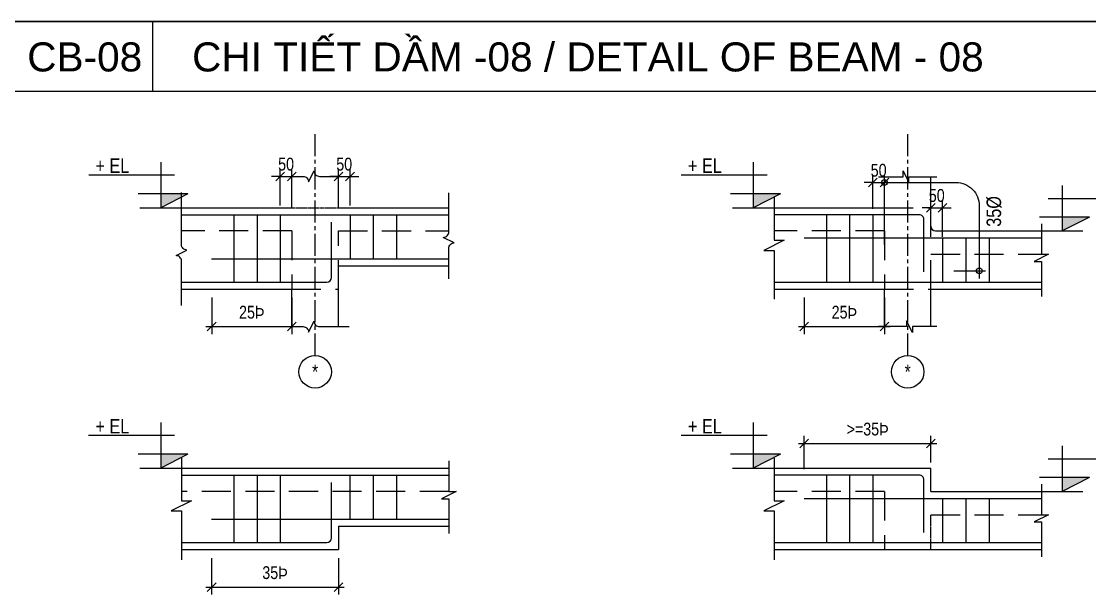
# Model space of a CAD drawing. Header units: millimetres. Extents: x -205508 to -110432, y 549193 to 571297.
# Drawn here: x -157357 to -152762, y 561340 to 563805 of the extents above; entities that cross this region are included whole.
import ezdxf
from ezdxf.enums import TextEntityAlignment as Align

# ---------------------------------------------------------------- set-up
doc = ezdxf.new("R2010")
doc.units = ezdxf.units.MM
doc.header["$LTSCALE"] = 25
doc.header["$MEASUREMENT"] = 0
doc.header["$PDSIZE"] = 50
for name, pattern in [('AUDIT_I_131119094342-0', [0]), ('CENTER2', [28.575, 19.05, -3.175, 3.175, -3.175]), ('DASHED2', [0.375, 0.25, -0.125])]:
    doc.linetypes.add(name, pattern=pattern)
for name, color, linetype in [('AC', 200, 'Continuous'), ('dai', 3, 'AUDIT_I_131119094342-0'), ('DAMPHU', 1, 'DASHED2'), ('kich thuoc', 251, 'Continuous'), ('NETTHAY', 2, 'Continuous'), ('textMAX', 4, 'Continuous'), ('TEXTMIN', 7, 'Continuous'), ('thep', 4, 'Continuous'), ('TRUC', 8, 'CENTER2')]:
    doc.layers.add(name, color=color, linetype=linetype)
doc.layers.add('DCE_MCZiCZac', color=250, linetype='Continuous', lineweight=13)
doc.styles.add('EL-Text', font='arial.ttf')
doc.styles.add('roman', font='vnih____.shx', dxfattribs={"width": 0.8})
doc.styles.add('Simplex- GCC', font='arial.ttf', dxfattribs={"width": 0.8})
doc.styles.add('vnh100', font='', dxfattribs={"width": 0.8})
doc.styles.get('vnh100').set_extended_font_data('VNI-Helve')
doc.dimstyles.new('ISO-25', dxfattribs={"dimscale": 25, "dimtxt": 2.2, "dimasz": 1.5, "dimexe": 1.3, "dimexo": 1, "dimgap": 1, "dimtad": 1, "dimdec": 0, "dimtxsty": 'Simplex- GCC', "dimblk": 'OBLIQUE', "dimcen": 2.5, "dimdle": 1, "dimclrd": 8, "dimclre": 8, "dimclrt": 7, "dimadec": 0, "dimazin": 0, "dimtfac": 1, "dimtdec": 0, "dimtix": 1, "dimtmove": 0, "dimatfit": 3, "dimfxl": 5, "dimfxlon": 1, "dimarcsym": 0})

# ---------------------------------------------------------------- blocks, each defined once
blk = doc.blocks.new('_Oblique')
at = {"color": 4, "linetype": 'ByBlock', "lineweight": -2}
blk.add_line((-0.5, -0.5), (0.5, 0.5), dxfattribs=at)
blk = doc.blocks.new('*D478')
at = {"layer": 'DCE_MCZiCZac', "color": 8, "lineweight": -2, "ltscale": 20, "transparency": 16777216}
for p, q in [((-153444.7, 562878.6), (-153444.7, 563036.1)), ((-153394.7, 562878.6), (-153394.7, 563036.1)), ((-153444.7, 563003.6), (-153482.2, 563003.6)), ((-153444.7, 563003.6), (-153394.7, 563003.6)), ((-153394.7, 563003.6), (-153357.2, 563003.6))]:
    blk.add_line(p, q, dxfattribs=at)
at = {"layer": 'Defpoints', "color": 0, "ltscale": 20, "transparency": 16777216}
for p in [(-153394.7, 563003.6), (-153444.7, 562788.5), (-153394.7, 562788.5)]:
    blk.add_point(p, dxfattribs=at)
at = {"layer": 'DCE_MCZiCZac', "color": 8, "lineweight": -2, "ltscale": 20, "transparency": 16777216, "xscale": 37.5, "yscale": 37.5, "zscale": 37.5}
blk.add_blockref('_Oblique', (-153444.7, 563003.6), dxfattribs=at)
at = {"layer": 'DCE_MCZiCZac', "color": 8, "lineweight": -2, "ltscale": 20, "transparency": 16777216, "xscale": 37.5, "yscale": 37.5, "zscale": 37.5, "rotation": 180}
blk.add_blockref('_Oblique', (-153394.7, 563003.6), dxfattribs=at)
at = {"layer": 'DCE_MCZiCZac', "color": 7, "ltscale": 20, "transparency": 16777216, "insert": (-153419.7, 563056.1), "char_height": 55, "attachment_point": 5, "style": 'Simplex- GCC'}
blk.add_mtext('50', dxfattribs=at)
blk = doc.blocks.new('*D479')
at = {"layer": 'DCE_MCZiCZac', "color": 8, "lineweight": -2, "ltscale": 20, "transparency": 16777216}
for p, q in [((-153694.7, 562998.8), (-153694.7, 563144.6)), ((-153644.7, 563037), (-153644.7, 563144.6)), ((-153694.7, 563112.1), (-153732.2, 563112.1)), ((-153694.7, 563112.1), (-153644.7, 563112.1)), ((-153644.7, 563112.1), (-153607.2, 563112.1))]:
    blk.add_line(p, q, dxfattribs=at)
at = {"layer": 'Defpoints', "color": 0, "ltscale": 20, "transparency": 16777216}
for p in [(-153644.7, 563112.1), (-153644.7, 563012), (-153694.7, 562973.8)]:
    blk.add_point(p, dxfattribs=at)
at = {"layer": 'DCE_MCZiCZac', "color": 8, "lineweight": -2, "ltscale": 20, "transparency": 16777216, "xscale": 37.5, "yscale": 37.5, "zscale": 37.5}
blk.add_blockref('_Oblique', (-153694.7, 563112.1), dxfattribs=at)
at = {"layer": 'DCE_MCZiCZac', "color": 8, "lineweight": -2, "ltscale": 20, "transparency": 16777216, "xscale": 37.5, "yscale": 37.5, "zscale": 37.5, "rotation": 180}
blk.add_blockref('_Oblique', (-153644.7, 563112.1), dxfattribs=at)
at = {"layer": 'DCE_MCZiCZac', "color": 7, "ltscale": 20, "transparency": 16777216, "insert": (-153669.7, 563164.6), "char_height": 55, "attachment_point": 5, "style": 'Simplex- GCC'}
blk.add_mtext('50', dxfattribs=at)
blk = doc.blocks.new('*D480')
at = {"layer": 'DCE_MCZiCZac', "color": 8, "lineweight": -2, "ltscale": 20, "transparency": 16777216}
for p, q in [((-156243.7, 563013.5), (-156243.7, 563171)), ((-156193.7, 563045.1), (-156193.7, 563171)), ((-156243.7, 563138.5), (-156281.2, 563138.5)), ((-156243.7, 563138.5), (-156193.7, 563138.5)), ((-156193.7, 563138.5), (-156156.2, 563138.5))]:
    blk.add_line(p, q, dxfattribs=at)
at = {"layer": 'Defpoints', "color": 0, "ltscale": 20, "transparency": 16777216}
for p in [(-156193.7, 563138.5), (-156193.7, 563020.1), (-156243.7, 562973.8)]:
    blk.add_point(p, dxfattribs=at)
at = {"layer": 'DCE_MCZiCZac', "color": 8, "lineweight": -2, "ltscale": 20, "transparency": 16777216, "xscale": 37.5, "yscale": 37.5, "zscale": 37.5}
blk.add_blockref('_Oblique', (-156243.7, 563138.5), dxfattribs=at)
at = {"layer": 'DCE_MCZiCZac', "color": 8, "lineweight": -2, "ltscale": 20, "transparency": 16777216, "xscale": 37.5, "yscale": 37.5, "zscale": 37.5, "rotation": 180}
blk.add_blockref('_Oblique', (-156193.7, 563138.5), dxfattribs=at)
at = {"layer": 'DCE_MCZiCZac', "color": 7, "ltscale": 20, "transparency": 16777216, "insert": (-156218.7, 563191), "char_height": 55, "attachment_point": 5, "style": 'Simplex- GCC'}
blk.add_mtext('50', dxfattribs=at)
blk = doc.blocks.new('*D481')
at = {"layer": 'DCE_MCZiCZac', "color": 8, "lineweight": -2, "ltscale": 20, "transparency": 16777216}
for p, q in [((-155993.7, 563028.8), (-155993.7, 563171)), ((-155943.7, 563013.5), (-155943.7, 563171)), ((-155993.7, 563138.5), (-156031.2, 563138.5)), ((-155993.7, 563138.5), (-155943.7, 563138.5)), ((-155943.7, 563138.5), (-155906.2, 563138.5))]:
    blk.add_line(p, q, dxfattribs=at)
at = {"layer": 'Defpoints', "color": 0, "ltscale": 20, "transparency": 16777216}
for p in [(-155943.7, 563138.5), (-155993.7, 563003.8), (-155943.7, 562973.8)]:
    blk.add_point(p, dxfattribs=at)
at = {"layer": 'DCE_MCZiCZac', "color": 8, "lineweight": -2, "ltscale": 20, "transparency": 16777216, "xscale": 37.5, "yscale": 37.5, "zscale": 37.5}
blk.add_blockref('_Oblique', (-155993.7, 563138.5), dxfattribs=at)
at = {"layer": 'DCE_MCZiCZac', "color": 8, "lineweight": -2, "ltscale": 20, "transparency": 16777216, "xscale": 37.5, "yscale": 37.5, "zscale": 37.5, "rotation": 180}
blk.add_blockref('_Oblique', (-155943.7, 563138.5), dxfattribs=at)
at = {"layer": 'DCE_MCZiCZac', "color": 7, "ltscale": 20, "transparency": 16777216, "insert": (-155968.7, 563191), "char_height": 55, "attachment_point": 5, "style": 'Simplex- GCC'}
blk.add_mtext('50', dxfattribs=at)
blk = doc.blocks.new('*D482')
at = {"layer": 'DCE_MCZiCZac', "color": 8, "lineweight": -2, "ltscale": 20, "transparency": 16777216}
for p, q in [((-156538.8, 562617.4), (-156538.8, 562459.9)), ((-156193.7, 562617.4), (-156193.7, 562459.9)), ((-156563.8, 562492.4), (-156168.7, 562492.4))]:
    blk.add_line(p, q, dxfattribs=at)
at = {"layer": 'Defpoints', "color": 0, "ltscale": 20, "transparency": 16777216}
for p in [(-156538.8, 562683.8), (-156193.7, 562652.8), (-156193.7, 562492.4)]:
    blk.add_point(p, dxfattribs=at)
at = {"layer": 'DCE_MCZiCZac', "color": 8, "lineweight": -2, "ltscale": 20, "transparency": 16777216, "xscale": 37.5, "yscale": 37.5, "zscale": 37.5, "rotation": 180}
blk.add_blockref('_Oblique', (-156538.8, 562492.4), dxfattribs=at)
at = {"layer": 'DCE_MCZiCZac', "color": 8, "lineweight": -2, "ltscale": 20, "transparency": 16777216, "xscale": 37.5, "yscale": 37.5, "zscale": 37.5}
blk.add_blockref('_Oblique', (-156193.7, 562492.4), dxfattribs=at)
at = {"layer": 'DCE_MCZiCZac', "color": 7, "ltscale": 20, "transparency": 16777216, "insert": (-156366.3, 562554.1), "char_height": 55, "attachment_point": 5, "style": 'Simplex- GCC'}
blk.add_mtext('25Þ', dxfattribs=at)
blk = doc.blocks.new('*D483')
at = {"layer": 'DCE_MCZiCZac', "color": 8, "lineweight": -2, "ltscale": 20, "transparency": 16777216}
for p, q in [((-153989.8, 562617.4), (-153989.8, 562459.9)), ((-153644.7, 562617.4), (-153644.7, 562459.9)), ((-154014.8, 562492.4), (-153619.7, 562492.4))]:
    blk.add_line(p, q, dxfattribs=at)
at = {"layer": 'Defpoints', "color": 0, "ltscale": 20, "transparency": 16777216}
for p in [(-153989.8, 562683.8), (-153644.7, 562652.8), (-153644.7, 562492.4)]:
    blk.add_point(p, dxfattribs=at)
at = {"layer": 'DCE_MCZiCZac', "color": 8, "lineweight": -2, "ltscale": 20, "transparency": 16777216, "xscale": 37.5, "yscale": 37.5, "zscale": 37.5, "rotation": 180}
blk.add_blockref('_Oblique', (-153989.8, 562492.4), dxfattribs=at)
at = {"layer": 'DCE_MCZiCZac', "color": 8, "lineweight": -2, "ltscale": 20, "transparency": 16777216, "xscale": 37.5, "yscale": 37.5, "zscale": 37.5}
blk.add_blockref('_Oblique', (-153644.7, 562492.4), dxfattribs=at)
at = {"layer": 'DCE_MCZiCZac', "color": 7, "ltscale": 20, "transparency": 16777216, "insert": (-153817.2, 562554.1), "char_height": 55, "attachment_point": 5, "style": 'Simplex- GCC'}
blk.add_mtext('25Þ', dxfattribs=at)
blk = doc.blocks.new('*D409')
at = {"layer": 'DCE_MCZiCZac', "color": 8, "lineweight": -2, "ltscale": 20, "transparency": 16777216}
for p, q in [((-156538.9, 561497.3), (-156538.9, 561339.8)), ((-155993.8, 561497.3), (-155993.8, 561339.8)), ((-156563.9, 561372.3), (-155968.8, 561372.3))]:
    blk.add_line(p, q, dxfattribs=at)
at = {"layer": 'Defpoints', "color": 0, "ltscale": 20, "transparency": 16777216}
for p in [(-156538.9, 561563.7), (-155993.8, 561532.7), (-155993.8, 561372.3)]:
    blk.add_point(p, dxfattribs=at)
at = {"layer": 'DCE_MCZiCZac', "color": 8, "lineweight": -2, "ltscale": 20, "transparency": 16777216, "xscale": 37.5, "yscale": 37.5, "zscale": 37.5, "rotation": 180}
blk.add_blockref('_Oblique', (-156538.9, 561372.3), dxfattribs=at)
at = {"layer": 'DCE_MCZiCZac', "color": 8, "lineweight": -2, "ltscale": 20, "transparency": 16777216, "xscale": 37.5, "yscale": 37.5, "zscale": 37.5}
blk.add_blockref('_Oblique', (-155993.8, 561372.3), dxfattribs=at)
at = {"layer": 'DCE_MCZiCZac', "color": 7, "ltscale": 20, "transparency": 16777216, "insert": (-156266.4, 561434), "char_height": 55, "attachment_point": 5, "style": 'Simplex- GCC'}
blk.add_mtext('35Þ', dxfattribs=at)
blk = doc.blocks.new('*D410')
at = {"layer": 'DCE_MCZiCZac', "color": 8, "lineweight": -2, "ltscale": 20, "transparency": 16777216}
for p, q in [((-153989.8, 561878.7), (-153989.8, 562022.4)), ((-153444.7, 561908.7), (-153444.7, 562022.4)), ((-154014.8, 561989.9), (-153419.7, 561989.9))]:
    blk.add_line(p, q, dxfattribs=at)
at = {"layer": 'Defpoints', "color": 0, "ltscale": 20, "transparency": 16777216}
for p in [(-153444.7, 561989.9), (-153444.7, 561883.7), (-153989.8, 561853.7)]:
    blk.add_point(p, dxfattribs=at)
at = {"layer": 'DCE_MCZiCZac', "color": 8, "lineweight": -2, "ltscale": 20, "transparency": 16777216, "xscale": 37.5, "yscale": 37.5, "zscale": 37.5, "rotation": 180}
blk.add_blockref('_Oblique', (-153989.8, 561989.9), dxfattribs=at)
at = {"layer": 'DCE_MCZiCZac', "color": 8, "lineweight": -2, "ltscale": 20, "transparency": 16777216, "xscale": 37.5, "yscale": 37.5, "zscale": 37.5}
blk.add_blockref('_Oblique', (-153444.7, 561989.9), dxfattribs=at)
at = {"layer": 'DCE_MCZiCZac', "color": 7, "ltscale": 20, "transparency": 16777216, "insert": (-153717.2, 562051.5), "char_height": 55, "attachment_point": 5, "style": 'Simplex- GCC'}
blk.add_mtext('>=35Þ', dxfattribs=at)

msp = doc.modelspace()

# ---------------------------------------------------------------- linework, layer by layer
at = {"layer": 'AC', "color": 4, "ltscale": 20}
msp.add_line((-162391.5, 563805.2), (-147391.5, 563805.2), dxfattribs=at)
at = {"layer": 'AC', "color": 0, "ltscale": 20}
msp.add_lwpolyline([(-162391.5, 563505.2), (-147391.5, 563505.2), (-147391.5, 563805.2), (-162391.5, 563805.2)], close=True, dxfattribs=at)
at = {"layer": 'AC', "color": 4, "ltscale": 20}
msp.add_lwpolyline([(-157391.5, 563505.2), (-156791.5, 563505.2), (-156791.5, 563805.2), (-157391.5, 563805.2)], close=True, dxfattribs=at)
at = {"layer": 'dai', "ltscale": 20}
for p, q in [((-156443.7, 562973.8), (-156443.7, 562683.8)), ((-156343.7, 562973.8), (-156343.7, 562683.8)), ((-156243.7, 562973.8), (-156243.7, 562683.8)), ((-155943.7, 562973.8), (-155943.7, 562783.8)), ((-155843.7, 562973.8), (-155843.7, 562783.8)), ((-155743.7, 562973.8), (-155743.7, 562783.8)), ((-153894.7, 562973.8), (-153894.7, 562683.8)), ((-153794.7, 562973.8), (-153794.7, 562683.8)), ((-153694.7, 562973.8), (-153694.7, 562683.8)), ((-155843.7, 562873.8), (-155843.7, 562783.8)), ((-155743.7, 562873.8), (-155743.7, 562783.8)), ((-153394.7, 562873.8), (-153394.7, 562683.8)), ((-153294.7, 562873.8), (-153294.7, 562683.8)), ((-153194.7, 562873.8), (-153194.7, 562683.8)), ((-156443.8, 561853.7), (-156443.8, 561563.7)), ((-156343.8, 561853.7), (-156343.8, 561563.7)), ((-156243.8, 561853.7), (-156243.8, 561563.7)), ((-155943.8, 561853.7), (-155943.8, 561663.7)), ((-155843.8, 561853.7), (-155843.8, 561663.7)), ((-155743.8, 561853.7), (-155743.8, 561663.7)), ((-153894.7, 561853.7), (-153894.7, 561563.7)), ((-153794.7, 561853.7), (-153794.7, 561563.7)), ((-153694.7, 561853.7), (-153694.7, 561563.7)), ((-155843.8, 561753.7), (-155843.8, 561663.7)), ((-155743.8, 561753.7), (-155743.8, 561663.7)), ((-153394.7, 561753.7), (-153394.7, 561563.7)), ((-153294.7, 561753.7), (-153294.7, 561563.7)), ((-153194.7, 561753.7), (-153194.7, 561563.7))]:
    msp.add_line(p, q, dxfattribs=at)
at = {"layer": 'DAMPHU', "ltscale": 0.5}
for p, q in [((-156194.7, 563003.8), (-155993.7, 563003.8)), ((-153444.7, 561533.7), (-153444.7, 561683.7)), ((-153644.7, 561533.7), (-153444.7, 561533.7))]:
    msp.add_line(p, q, dxfattribs=at)
at = {"layer": 'DAMPHU', "ltscale": 20}
for p, q in [((-153645.7, 563003.8), (-153444.7, 563003.8)), ((-153644.7, 561783.7), (-153644.7, 561533.7)), ((-153444.7, 561683.7), (-152969.8, 561683.7))]:
    msp.add_line(p, q, dxfattribs=at)
for points in [[(-156193.7, 562903.8), (-156668.6, 562903.8)], [(-156193.7, 562903.8), (-156193.7, 562652.8), (-155993.7, 562652.8), (-155993.7, 562903.8), (-155518.9, 562903.8)], [(-153644.7, 562903.8), (-154119.5, 562903.8)], [(-153644.7, 562903.8), (-153644.7, 562652.8), (-153444.7, 562652.8), (-153444.7, 562803.8), (-152969.8, 562803.8)], [(-155518.9, 561783.7), (-156668.7, 561783.7)], [(-153644.7, 561783.7), (-154119.5, 561783.7)]]:
    msp.add_lwpolyline(points, dxfattribs=at)
at = {"layer": 'kich thuoc', "linetype": 'Continuous', "ltscale": 0.5}
for p, q in [((-156758, 563199.8), (-156758, 563003.8)), ((-154209, 563199.8), (-154209, 563003.8)), ((-156698.6, 563143.8), (-157067.9, 563143.8)), ((-154149.6, 563143.8), (-154518.8, 563143.8)), ((-152880.4, 563099.8), (-152880.4, 562903.8)), ((-156640.8, 563063.8), (-156855.6, 563063.8)), ((-156640.8, 563063.8), (-156758, 563003.8)), ((-154091.8, 563063.8), (-154306.5, 563063.8)), ((-154091.8, 563063.8), (-154209, 563003.8)), ((-152939.8, 563043.8), (-152570.5, 563043.8)), ((-156847.5, 563003.8), (-156668.6, 563003.8)), ((-154298.4, 563003.8), (-154119.5, 563003.8)), ((-152763.2, 562963.8), (-152977.9, 562963.8)), ((-152763.2, 562963.8), (-152880.4, 562903.8)), ((-152969.8, 562903.8), (-152790.9, 562903.8)), ((-156758.1, 562079.7), (-156758.1, 561883.7)), ((-154209, 562079.7), (-154209, 561883.7)), ((-156698.7, 562023.7), (-157068, 562023.7)), ((-154149.6, 562023.7), (-154518.8, 562023.7)), ((-152880.4, 561979.7), (-152880.4, 561783.7)), ((-156640.9, 561943.7), (-156855.7, 561943.7)), ((-156640.9, 561943.7), (-156758.1, 561883.7)), ((-154091.8, 561943.7), (-154306.5, 561943.7)), ((-154091.8, 561943.7), (-154209, 561883.7)), ((-152939.8, 561923.7), (-152570.5, 561923.7)), ((-156847.6, 561883.7), (-156668.7, 561883.7)), ((-154298.4, 561883.7), (-154119.5, 561883.7)), ((-152763.2, 561843.7), (-152977.9, 561843.7)), ((-152763.2, 561843.7), (-152880.4, 561783.7)), ((-152969.8, 561783.7), (-152790.9, 561783.7))]:
    msp.add_line(p, q, dxfattribs=at)
at = {"layer": 'kich thuoc', "ltscale": 20}
for p, q in [((-153644.7, 562845.1), (-153644.7, 563142.4)), ((-153347, 562732.8), (-153210.5, 562732.8))]:
    msp.add_line(p, q, dxfattribs=at)
at = {"layer": 'kich thuoc'}
for points in [[(-156252.5, 563138.5), (-156145.8, 563138.5, -0.414214), (-156122.2, 563114.9), (-156098.6, 563162.1, 0.414214), (-156075, 563138.5), (-155948.4, 563138.5)], [(-156668.6, 562583.9), (-156668.6, 562774.4, 0.414214), (-156692.2, 562798), (-156645, 562821.6, -0.414214), (-156668.6, 562845.2), (-156668.6, 563069.8)], [(-155518.9, 562697.3), (-155518.9, 562829.1, -0.414214), (-155495.3, 562852.7), (-155542.4, 562876.3, 0.414214), (-155518.9, 562899.9), (-155518.9, 563068.3)], [(-156235.6, 562492.4), (-156145.8, 562492.4, -0.414214), (-156122.2, 562468.9), (-156098.6, 562516, 0.414214), (-156075, 562492.4), (-155947.9, 562492.4)]]:
    msp.add_lwpolyline(points, format="xyb", dxfattribs=at)
at = {"layer": 'kich thuoc', "ltscale": 20}
msp.add_lwpolyline([(-153671.8, 563112.1), (-153336.8, 563112.1, -0.414214), (-153236.8, 563012.1), (-153236.8, 562699.6)], format="xyb", dxfattribs=at)
at = {"layer": 'kich thuoc', "linetype": 'Continuous', "ltscale": 0.5}
for points in [[(-156758, 563063.8), (-156758, 563003.8), (-156640.8, 563063.8)], [(-154209, 563063.8), (-154209, 563003.8), (-154091.8, 563063.8)], [(-152880.4, 562963.8), (-152880.4, 562903.8), (-152763.2, 562963.8)], [(-156758.1, 561943.7), (-156758.1, 561883.7), (-156640.9, 561943.7)], [(-154209, 561943.7), (-154209, 561883.7), (-154091.8, 561943.7)], [(-152880.4, 561843.7), (-152880.4, 561783.7), (-152763.2, 561843.7)]]:
    msp.add_solid(points, dxfattribs=at)
at = {"layer": 'NETTHAY', "ltscale": 20}
for p, q in [((-156193.7, 563004.8), (-156193.7, 563138.5)), ((-155993.7, 563003.8), (-155993.7, 563138.5)), ((-153644.7, 563004.8), (-153644.7, 563138.5)), ((-153444.7, 562923.8), (-153444.7, 563138.5)), ((-156668.6, 563003.8), (-156194.7, 563003.8)), ((-155993.7, 563003.8), (-155518.9, 563003.8)), ((-154119.5, 563003.8), (-153645.7, 563003.8)), ((-153424.7, 562903.8), (-152969.8, 562903.8)), ((-155993.7, 562492.4), (-155993.7, 562753.8)), ((-155993.7, 562753.8), (-155518.9, 562753.8)), ((-156668.6, 562653.8), (-156193.7, 562653.8)), ((-156193.7, 562492.4), (-156193.7, 562653.8)), ((-154119.5, 562653.8), (-153644.7, 562653.8)), ((-153644.7, 562492.4), (-153644.7, 562653.8)), ((-153444.7, 562653.8), (-152969.8, 562653.8)), ((-153444.7, 562492.4), (-153444.7, 562653.8)), ((-156668.7, 561883.7), (-156093.8, 561883.7)), ((-156093.8, 561883.7), (-155518.9, 561883.7)), ((-154119.5, 561883.7), (-153444.7, 561883.7)), ((-153444.7, 561783.7), (-153444.7, 561883.7)), ((-153444.7, 561783.7), (-152969.8, 561783.7)), ((-155993.8, 561633.7), (-155518.9, 561633.7)), ((-155993.8, 561633.7), (-155993.8, 561533.7)), ((-156668.7, 561533.7), (-155993.8, 561533.7)), ((-154119.5, 561533.7), (-153544.7, 561533.7)), ((-153544.7, 561533.7), (-152969.8, 561533.7))]:
    msp.add_line(p, q, dxfattribs=at)
for centre, radius, start, end in [((-156194.7, 563004.8), 1, 270, 0), ((-153645.7, 563004.8), 1, 270, 0), ((-153424.7, 562923.8), 20, 180, 270), ((-153645.7, 561884.7), 1, 270, 0)]:
    msp.add_arc(centre, radius, start, end, dxfattribs=at)
at = {"layer": 'thep', "ltscale": 20}
for p, q in [((-156023.7, 562703.8), (-156023.7, 562941.8)), ((-156539.9, 562783.8), (-155518.9, 562783.8)), ((-156668.6, 562683.8), (-156043.7, 562683.8)), ((-154119.5, 562683.8), (-152969.8, 562683.8)), ((-156023.8, 561583.7), (-156023.8, 561821.7)), ((-156540, 561663.7), (-155518.9, 561663.7)), ((-156668.7, 561563.7), (-156043.8, 561563.7)), ((-154119.5, 561563.7), (-152969.8, 561563.7))]:
    msp.add_line(p, q, dxfattribs=at)
for points in [[(-156668.6, 562973.8), (-155518.9, 562973.8)], [(-153989.8, 562873.8), (-152969.8, 562873.8)], [(-156668.7, 561853.7), (-155518.9, 561853.7)], [(-153989.8, 561753.7), (-152969.8, 561753.7)]]:
    msp.add_lwpolyline(points, dxfattribs=at)
for points in [[(-153474.7, 562727.7), (-153474.7, 562953.8, 0.414214), (-153494.7, 562973.8), (-154119.5, 562973.8)], [(-153474.7, 561607.6), (-153474.7, 561833.7, 0.414214), (-153494.7, 561853.7), (-154119.5, 561853.7)]]:
    msp.add_lwpolyline(points, format="xyb", dxfattribs=at)
for centre in [(-153644.7, 563112.1), (-153236.8, 562732.8)]:
    msp.add_circle(centre, 12.5, dxfattribs=at)
for centre in [(-156043.7, 562703.8), (-156043.8, 561583.7)]:
    msp.add_arc(centre, 20, 270, 0, dxfattribs=at)
at = {"layer": 'TRUC', "ltscale": 0.2}
for p, q in [((-156093.7, 562368.1), (-156093.7, 563329.9)), ((-153544.7, 562368.1), (-153544.7, 563329.9))]:
    msp.add_line(p, q, dxfattribs=at)
at = {"layer": 'TRUC'}
for points in [[(-153669.7, 563137.1), (-153564.7, 563137.1), (-153564.7, 563162.1), (-153539.7, 563112.1), (-153539.7, 563137.1), (-153419.7, 563137.1)], [(-154119.5, 563047.5), (-154119.5, 562863.8), (-154075.8, 562863.8), (-154163.3, 562820), (-154119.5, 562820), (-154119.5, 562610)], [(-152969.8, 562935), (-152969.8, 562803.8), (-152938.5, 562803.8), (-153001, 562772.5), (-152969.8, 562772.5), (-152969.8, 562622.5)], [(-153419.7, 562492.4), (-153524.7, 562492.4), (-153524.7, 562467.4), (-153549.7, 562517.4), (-153549.7, 562492.4), (-153669.7, 562492.4)], [(-156668.7, 561927.4), (-156668.7, 561743.7), (-156625, 561743.7), (-156712.5, 561699.9), (-156668.7, 561699.9), (-156668.7, 561489.9)], [(-154119.5, 561927.4), (-154119.5, 561743.7), (-154075.8, 561743.7), (-154163.3, 561699.9), (-154119.5, 561699.9), (-154119.5, 561489.9)], [(-155518.9, 561914.9), (-155518.9, 561783.7), (-155487.7, 561783.7), (-155550.2, 561752.4), (-155518.9, 561752.4), (-155518.9, 561602.4)], [(-152969.8, 561814.9), (-152969.8, 561683.7), (-152938.5, 561683.7), (-153001, 561652.4), (-152969.8, 561652.4), (-152969.8, 561502.4)]]:
    msp.add_lwpolyline(points, dxfattribs=at)
at = {"layer": 'TRUC', "color": 2, "linetype": 'Continuous', "ltscale": 0.5}
for centre in [(-156093.7, 562298.1), (-153544.7, 562298.1)]:
    msp.add_circle(centre, 70, dxfattribs=at)

# ---------------------------------------------------------------- texts
at = {"layer": 'AC', "color": 7, "style": 'vnh100', "width": 0.8}
msp.add_text('35Þ', height=62.5, rotation=90, dxfattribs=at).set_placement((-153143, 562921.8))
at = {"layer": 'textMAX', "style": 'EL-Text'}
msp.add_text('CB-08', height=125, dxfattribs=at).set_placement((-157332.3, 563589.8))
at = {"layer": 'TEXTMIN', "style": 'EL-Text'}
msp.add_text('CHI TIẾT DẦM -08 / DETAIL OF BEAM - 08', height=125, dxfattribs=at).set_placement((-156623.1, 563589.8))
at = {"layer": 'TEXTMIN', "ltscale": 0.5, "style": 'vnh100', "width": 0.8}
for p in [(-157038.9, 563153.1), (-154489.8, 563153.1), (-157039, 562033), (-154489.8, 562033)]:
    msp.add_text('+ EL', height=62.5, dxfattribs=at).set_placement(p)
at = {"layer": 'TRUC', "color": 3, "linetype": 'DASHED2', "ltscale": 0.5, "style": 'roman', "width": 0.8}
for p in [(-156093.7, 562298.1), (-153544.7, 562298.1)]:
    msp.add_text('*', height=62.5, dxfattribs=at).set_placement(p, align=Align.MIDDLE)

# ---------------------------------------------------------------- dimensions: what is measured, and where the dimension line sits
at = {"layer": 'DCE_MCZiCZac', "ltscale": 20}
for base, p1, p2, picture, middle in [((-156193.7, 563138.5), (-156243.7, 562973.8), (-156193.7, 563020.1), '*D480', (-156218.7, 563191)), ((-155943.7, 563138.5), (-155993.7, 563003.8), (-155943.7, 562973.8), '*D481', (-155968.7, 563191)), ((-153644.7, 563112.1), (-153694.7, 562973.8), (-153644.7, 563012), '*D479', (-153669.7, 563164.6)), ((-153394.7, 563003.6), (-153444.7, 562788.5), (-153394.7, 562788.5), '*D478', (-153419.7, 563056.1))]:
    dim = msp.add_linear_dim(base=base, p1=p1, p2=p2, dimstyle='ISO-25', dxfattribs=at)
    dim.commit()
    dim.dimension.update_dxf_attribs({"geometry": picture, "text_midpoint": middle})
for base, p1, p2, text, picture, middle in [((-156193.7, 562492.4), (-156538.8, 562683.8), (-156193.7, 562652.8), '25Þ', '*D482', (-156366.3, 562554.1)), ((-153644.7, 562492.4), (-153989.8, 562683.8), (-153644.7, 562652.8), '25Þ', '*D483', (-153817.2, 562554.1)), ((-153444.7, 561989.9), (-153989.8, 561853.7), (-153444.7, 561883.7), '>=35Þ', '*D410', (-153717.2, 562051.5)), ((-155993.8, 561372.3), (-156538.9, 561563.7), (-155993.8, 561532.7), '35Þ', '*D409', (-156266.4, 561434))]:
    dim = msp.add_linear_dim(base=base, p1=p1, p2=p2, text=text, dimstyle='ISO-25', dxfattribs=at)
    dim.commit()
    dim.dimension.update_dxf_attribs({"geometry": picture, "text_midpoint": middle})

doc.saveas('drawing.dxf')
